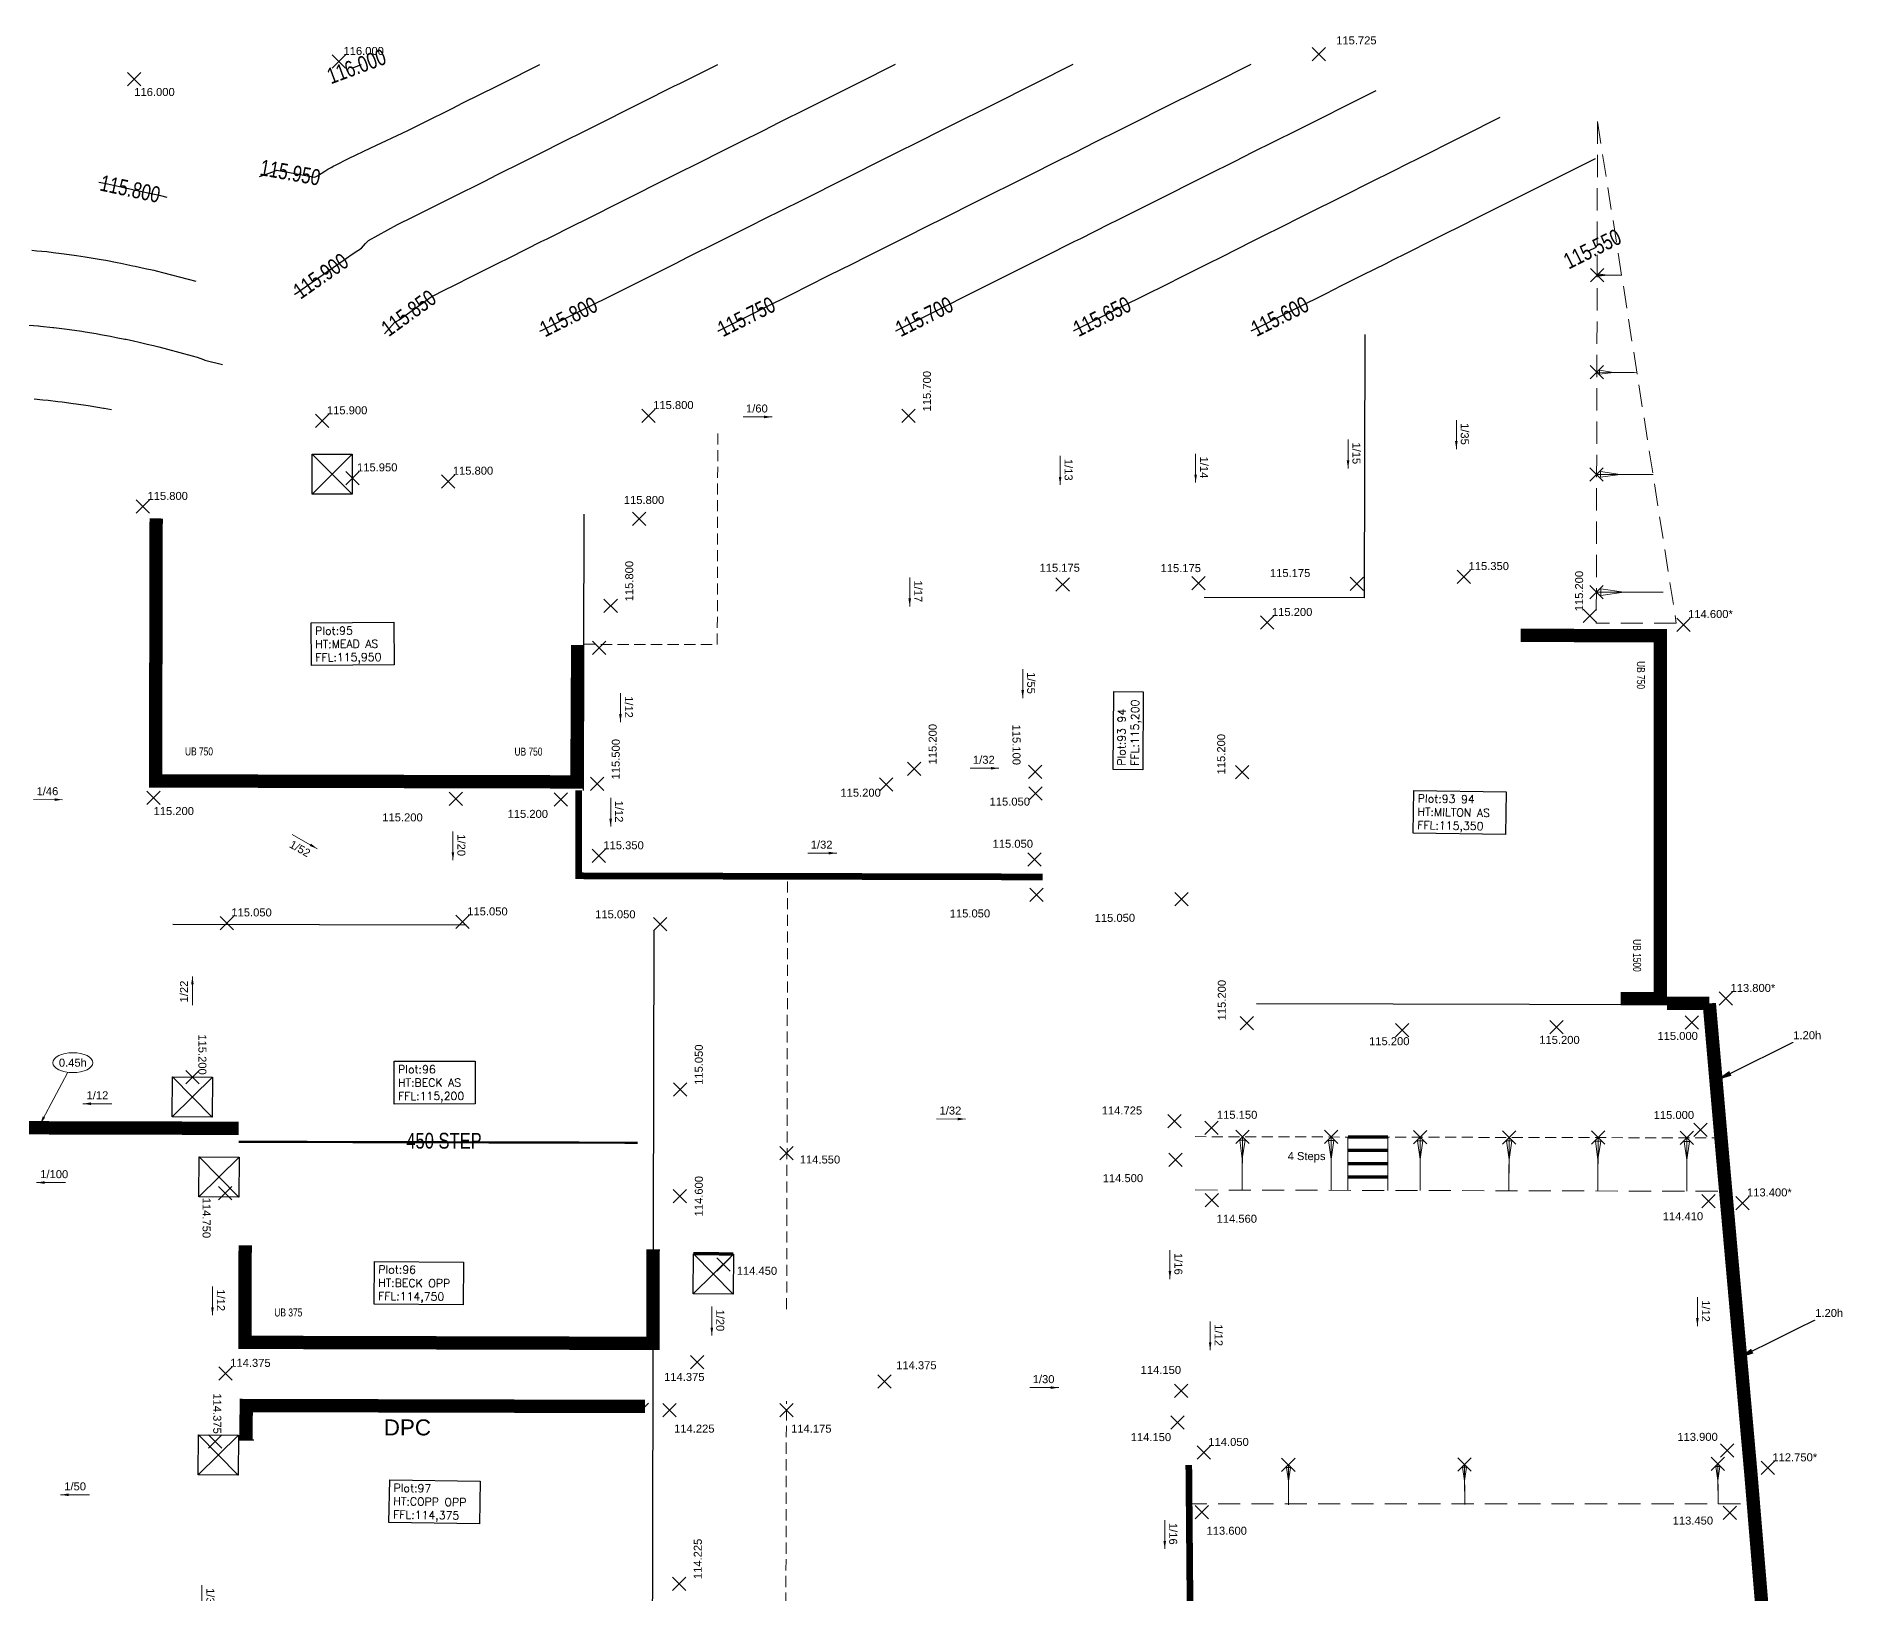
# Model space of a CAD drawing. Header units: metres. Extents: x 287878 to 288371, y 62805 to 63080.
# Drawn here: x 288094.63 to 288135.42, y 62859.34 to 62894.38 of the extents above; entities that cross this region are included whole.
import ezdxf
from ezdxf.enums import TextEntityAlignment as Align

# ---------------------------------------------------------------- set-up
doc = ezdxf.new("R2010")
doc.units = ezdxf.units.M
doc.header["$PDMODE"] = 3
doc.header["$PDSIZE"] = 0.15
doc.linetypes.add('DASHDOT', pattern=[25.4, 12.7, -6.35, 0, -6.35])
doc.linetypes.add('HIDDEN', pattern=[0.375, 0.25, -0.125])
doc.layers.get('0').transparency = 0.25
for name, color, linetype, lineweight in [('EXP - DESIGN LINES', 1, 'HIDDEN', 9), ('EXP - LEVELS TEXT', 3, 'Continuous', 18), ('EXP - PLOT FFLS', 4, 'Continuous', 25), ('EXP - RETAINING WALLS - 0.6m', 190, 'Continuous', 18), ('EXP - RETAINING WALLS GRAVEL BOARD', 151, 'FENCELINE2', 18), ('EXP - STEPS', 240, 'Continuous', 18), ('EXP - UNDERBUILD', 94, 'UNDERBUILD', 35), ('EXP-EW-BANKS&CUTTINGS', 251, 'HIDDEN', 18), ('EXP-EW-GRADIENTS', 3, 'Continuous', 18), ('EXP-EW-GRADIENTS-TEXT', 3, 'Continuous', 18), ('EXP-EW-LEVEL-LANDING', 1, 'Continuous', 25), ('EXP-EW-LEVELS-POINTS', 3, 'Continuous', 18), ('EXP-EW-LEVELS-TEXT', 3, 'Continuous', 18), ('EXP-EW-PLOT-WALLS', 190, 'DASHDOT', 35), ('EXP-EW-RAISED-DPC', 160, 'TANKING', 35), ('EXP-EW-RAISED-DPC-TEXT', 160, 'TANKING', 35), ('EXP-EW-RETAINING-WALL-HEIGHTS', 3, 'Continuous', 18), ('EXP-LEVEL-LANDING', 1, 'Continuous', 25)]:
    doc.layers.add(name, color=color, linetype=linetype, lineweight=lineweight)
doc.layers.add('EXP-EW-BANKS&CUTTINGS-WORKING', color=255, linetype='Continuous', lineweight=18, plot=False)
doc.layers.add('EXP_-_S3D_-_HOUSE_DOORS', color=3, linetype='Continuous', true_color=0x00ff00)
doc.layers.add('XREF - SOUTHERN CONTOURS$0$EXP_-_EW_-_CONT-PRIMARY', color=1, linetype='Continuous', true_color=0xff0000)
doc.layers.add('Working', color=181, linetype='Continuous', plot=False)
for name, color, linetype in [('XREF - SOUTHERN CONTOURS$0$EXP_-_EW_CONT-SECONDARY', 8, 'Continuous'), ('XREF - SOUTHERN CONTOURS$0$EXP_-_EW_CONT-SECONDARY TEXT', 8, 'Continuous'), ('XREF - SS - FFFL$0$EXP - PEN 1', 1, 'Continuous')]:
    doc.layers.add(name, color=color, linetype=linetype)
doc.styles.add('18 @ 1 to 200', font='arial.ttf', dxfattribs={"height": 0.36})
doc.styles.add('18 @ 1 to 500', font='arial.ttf', dxfattribs={"height": 0.9})
doc.styles.add('Century Gothic', font='arial.ttf')
doc.styles.add('ESTROAD', font='arial.ttf', dxfattribs={"width": 0.75})
doc.styles.add('XREF - SOUTHERN CONTOURS$0$ESTROAD', font='arial.ttf', dxfattribs={"width": 0.75})
doc.styles.add('XREF - SS - FFFL$0$Standard', font='simplex.shx')
doc.linetypes.add('FENCELINE2', pattern='A,6.35,-2.54,[132,ltypeshp.shx,S=2.54,R=0,X=-2.54,Y=0],-2.54,25.4', length=36.83)
doc.linetypes.add('TANKING', pattern='A,0.3,-0.1575,["V",Century Gothic,S=0.3,R=0,X=-0.1464,Y=-0.15],-0.1575', length=0.615)
doc.linetypes.add('UNDERBUILD', pattern='A,0.3,-0.1575,["O",Century Gothic,S=0.3,R=0,X=-0.181,Y=-0.15],-0.1575', length=0.615)
doc.dimstyles.new('1 to 200 (18)', dxfattribs={"dimtxt": 0.36, "dimasz": 0.36, "dimexe": 0.09, "dimexo": 0.09, "dimgap": 0.12, "dimtad": 1, "dimdec": 3, "dimzin": 0, "dimdsep": 46, "dimtxsty": '18 @ 1 to 200', "dimcen": 0.12, "dimadec": 0, "dimazin": 0, "dimtfac": 1, "dimtdec": 3, "dimtofl": 0, "dimtmove": 0, "dimatfit": 3, "dimfxl": 0.12, "dimtolj": 1, "dimtzin": 0, "dimarcsym": 1})

# ---------------------------------------------------------------- blocks, each defined once
blk = doc.blocks.new('XREF - SOUTHERN CONTOURS')
at = {"layer": 'XREF - SOUTHERN CONTOURS$0$EXP_-_EW_-_CONT-PRIMARY', "flags": 128}
for points in [[(656.717664, 158.295202), (656.936604, 158.37641)], [(664.953199, 152.381349), (664.978649, 152.394092), (664.983951, 152.396747), (665.806, 152.808356), (665.983667, 152.897316), (666.63335, 153.22262), (666.983382, 153.397885), (667.460701, 153.636884), (667.983097, 153.898454), (668.288052, 154.051148), (668.982813, 154.399023), (669.115402, 154.465412), (669.751832, 154.78408), (669.954394, 154.885505), (669.982528, 154.899592), (670.832193, 155.325029), (670.982243, 155.400161), (671.709992, 155.764553), (671.981958, 155.90073), (672.587791, 156.204077), (672.981674, 156.401299), (673.465589, 156.643601), (673.981389, 156.901868), (674.343388, 157.083125), (674.981104, 157.402437), (675.221187, 157.522649), (675.98082, 157.903006), (676.098986, 157.962173), (676.949783, 158.388177)], [(649.523147, 154.203194), (649.638832, 154.188008), (649.858557, 154.16925), (650.000479, 154.148618), (650.19314, 154.129526), (650.361497, 154.10267), (650.526813, 154.084012), (650.72179, 154.050138), (650.859494, 154.032696), (651.081263, 153.991), (651.1911, 153.975566), (651.439819, 153.925234), (651.521546, 153.912612), (651.79736, 153.852817), (651.850746, 153.843826), (652.074056, 153.793481), (652.264186, 153.748856), (652.348362, 153.727124), (652.460765, 153.699813), (653.041479, 153.548178), (653.214804, 153.503429)]]:
    blk.add_lwpolyline(points, dxfattribs=at)
at = {"layer": 'XREF - SOUTHERN CONTOURS$0$EXP_-_EW_CONT-SECONDARY', "flags": 128}
for points in [[(654.646257, 155.861045), (654.963946, 155.975885), (655.03217, 156.001884), (655.891909, 155.847121), (655.947001, 155.875835), (656.03173, 155.930036), (656.11072, 155.978696), (656.184517, 156.022373), (656.253594, 156.061551), (656.318364, 156.096656), (656.351845, 156.114137), (656.645377, 156.265324), (657.147201, 156.507773), (657.981392, 156.892762), (658.343391, 157.07402), (658.981107, 157.393331), (659.22119, 157.513544), (659.980822, 157.8939), (660.098988, 157.953068), (660.949785, 158.379071)], [(655.431636, 153.210764), (655.450929, 153.220315), (656.603872, 154.025364), (656.725231, 154.109152), (656.858161, 154.198051), (656.93573, 154.248704), (657.030566, 154.349047), (657.095783, 154.42196), (657.751834, 154.777251), (657.909659, 154.85854), (657.93703, 154.871764), (657.98253, 154.892763), (658.832195, 155.3182), (658.982245, 155.393332), (659.709994, 155.757724), (659.98196, 155.893901), (660.587793, 156.197248), (660.981676, 156.39447), (661.465591, 156.636772), (661.981391, 156.895039), (662.34339, 157.076296), (662.981106, 157.395608), (663.221189, 157.51582), (663.980822, 157.896177), (664.098988, 157.955344), (664.949784, 158.381348)], [(657.457064, 152.322636), (657.684354, 152.576742), (657.788237, 152.633001), (658.504853, 153.153726), (658.844348, 153.323716), (658.983383, 153.393332), (659.460702, 153.632331), (659.983099, 153.893901), (660.288053, 154.046595), (660.982814, 154.39447), (661.115403, 154.460859), (661.751834, 154.779527), (661.954396, 154.880952), (661.982529, 154.895039), (662.832194, 155.320476), (662.982244, 155.395608), (663.709993, 155.76), (663.98196, 155.896177), (664.587792, 156.199524), (664.981675, 156.396746), (665.465591, 156.639048), (665.98139, 156.897315), (666.343389, 157.078572), (666.981106, 157.397884), (667.221188, 157.518096), (667.980821, 157.898453), (668.098987, 157.95762), (668.949784, 158.383624)], [(660.9532, 152.379072), (660.97865, 152.391816), (660.983952, 152.39447), (661.806, 152.80608), (661.983667, 152.895039), (662.633351, 153.220344), (662.983383, 153.395608), (663.460702, 153.634608), (663.983098, 153.896177), (664.288052, 154.048872), (664.982813, 154.396746), (665.115403, 154.463136), (665.751833, 154.781803), (665.954395, 154.883229), (665.982528, 154.897315), (666.832194, 155.322753), (666.982244, 155.397884), (667.709992, 155.762277), (667.981959, 155.898453), (668.587791, 156.201801), (668.981674, 156.399022), (669.46559, 156.641325), (669.98139, 156.899591), (670.343389, 157.080849), (670.981105, 157.40016), (671.221188, 157.520373), (671.98082, 157.900729), (672.098986, 157.959897), (672.949783, 158.3859)], [(668.953198, 152.383625), (668.978649, 152.396368), (668.983951, 152.399023), (669.805999, 152.810632), (669.983666, 152.899592), (670.63335, 153.224896), (670.983381, 153.400161), (671.4607, 153.63916), (671.983097, 153.90073), (672.288051, 154.053424), (672.982812, 154.401299), (673.115401, 154.467688), (673.751832, 154.786356), (673.954394, 154.887781), (673.982527, 154.901868), (674.832192, 155.327305), (674.982242, 155.402437), (675.709991, 155.766829), (675.981958, 155.903006), (676.58779, 156.206353), (676.981673, 156.403575), (677.465589, 156.645877), (677.981388, 156.904144), (679.626143, 157.727692), (679.668496, 157.748898), (679.761367, 157.7954)], [(672.953198, 152.385901), (672.978648, 152.398645), (672.98395, 152.401299), (673.805998, 152.812909), (673.983665, 152.901868), (674.633349, 153.227173), (674.983381, 153.402437), (675.4607, 153.641437), (675.983096, 153.903006), (676.28805, 154.055701), (676.982811, 154.403575), (677.115401, 154.469965), (677.751831, 154.788632), (677.954393, 154.890058), (677.982527, 154.904144), (678.072237, 154.949064), (679.14398, 155.485698), (679.53146, 155.679713), (680.254716, 156.041856), (680.366276, 156.097715), (680.795018, 156.312391), (681.538272, 156.684547), (681.736959, 156.784032), (682.550465, 157.191364)], [(676.953197, 152.388178), (676.978647, 152.400921), (676.983949, 152.403576), (677.805998, 152.815185), (677.983665, 152.904145), (678.633348, 153.229449), (678.98338, 153.404714), (679.460699, 153.643713), (679.983095, 153.905283), (680.136075, 153.981881), (680.440221, 154.134171), (681.038841, 154.433907), (681.214899, 154.522061), (681.75183, 154.790909), (681.969194, 154.899745), (682.022282, 154.926327), (682.911135, 155.371386), (683.194278, 155.513159), (684.647818, 156.240963), (684.695987, 156.265082), (684.696662, 156.26542)], [(651.030778, 155.728881), (651.159453, 155.707211), (651.560662, 155.616758), (652.132432, 155.494361), (652.35894, 155.444883), (652.416092, 155.432145), (652.562203, 155.393962)], [(684.552171, 154.192502), (684.6978, 154.26542)], [(649.345582, 152.525583), (649.665252, 152.497047), (649.669367, 152.496864), (649.717812, 152.491863), (649.99528, 152.46296), (650.017171, 152.45915), (650.321059, 152.42312), (650.368947, 152.414071), (650.646132, 152.377204), (650.720286, 152.362081), (650.970413, 152.325185), (651.071089, 152.303136), (651.293814, 152.26704), (651.421254, 152.237197), (651.616244, 152.202742), (651.643085, 152.196047), (651.810865, 152.164567), (651.937614, 152.132268), (652.119258, 152.084169), (652.257832, 152.055595), (652.376897, 152.029841), (652.576806, 151.972699), (653.130654, 151.826941), (653.239887, 151.791445), (653.381188, 151.743172), (653.4172, 151.73055), (653.810786, 151.627693)], [(649.578568, 150.854638), (649.768735, 150.832745), (649.893844, 150.825084), (650.110481, 150.796971), (650.208627, 150.78956), (650.45201, 150.754398), (650.522833, 150.748036), (650.793226, 150.70498), (650.836376, 150.700485), (651.134029, 150.648675), (651.149169, 150.64688), (651.3166, 150.615241)]]:
    blk.add_lwpolyline(points, dxfattribs=at)
at = {"layer": 'XREF - SOUTHERN CONTOURS$0$EXP_-_EW_-_CONT-PRIMARY', "char_height": 0.36, "width": 2.52, "attachment_point": 5, "line_spacing_factor": 0.888, "style": 'XREF - SOUTHERN CONTOURS$0$ESTROAD'}
for s, insert, rotation in [('116.000', (656.826196, 158.335459), 20.3506563), ('115.750', (665.597003, 152.703709), 26.597658)]:
    blk.add_mtext(s, dxfattribs=dict(at, insert=insert, rotation=rotation))
at = {"layer": 'XREF - SOUTHERN CONTOURS$0$EXP_-_EW_CONT-SECONDARY TEXT', "char_height": 0.36, "width": 2.52, "attachment_point": 5, "line_spacing_factor": 0.888, "style": 'XREF - SOUTHERN CONTOURS$0$ESTROAD'}
for s, insert, rotation in [('115.950', (655.33646, 155.947108), 349.7953794), ('115.800', (651.734948, 155.579449), 347.9172977), ('115.550', (684.624092, 154.228514), 26.597658), ('115.900', (656.023609, 153.620192), 34.9248924), ('115.850', (657.999328, 152.786389), 36.0038415), ('115.800', (661.597004, 152.701433), 26.597658), ('115.700', (669.597003, 152.705985), 26.597658), ('115.650', (673.597002, 152.708262), 26.597658), ('115.600', (677.597001, 152.710538), 26.597658)]:
    blk.add_mtext(s, dxfattribs=dict(at, insert=insert, rotation=rotation))
blk = doc.blocks.new('*U25')
at = {"layer": 'EXP - STEPS'}
for p, q in [((-0.45, 1.2), (-0.45, 2.4)), ((0.45, 1.2), (0.45, 2.4))]:
    blk.add_line(p, q, dxfattribs=at)
at = {"layer": 'EXP - STEPS', "const_width": 0.075}
for points in [[(-0.45, 2.1), (0.45, 2.1)], [(-0.45, 1.8), (0.45, 1.8)], [(-0.45, 1.5), (0.45, 1.5)], [(-0.45, 1.2), (0.45, 1.2)]]:
    blk.add_lwpolyline(points, dxfattribs=at)
blk = doc.blocks.new('*U497')
at = {"layer": 'EXP-EW-BANKS&CUTTINGS', "linetype": 'Continuous'}
blk.add_lwpolyline([(0, -1.4), (0, -0.62), (0.076, -0.1), (-0.076, -0.1), (0, -0.62)], dxfattribs=at)
at = {"layer": 'EXP-EW-BANKS&CUTTINGS-WORKING'}
blk.add_line((0, -1.5), (0, 0), dxfattribs=at)
blk.add_point((0, 0), dxfattribs=at)
blk = doc.blocks.new('*U498')
at = {"layer": 'EXP-EW-BANKS&CUTTINGS', "linetype": 'Continuous'}
blk.add_lwpolyline([(0, -1.187), (0, -0.526), (0.064, -0.085), (-0.064, -0.085), (0, -0.526)], dxfattribs=at)
at = {"layer": 'EXP-EW-BANKS&CUTTINGS-WORKING'}
blk.add_line((0, -1.272), (0, 0), dxfattribs=at)
blk.add_point((0, 0), dxfattribs=at)
blk = doc.blocks.new('*U499')
at = {"layer": 'EXP-EW-BANKS&CUTTINGS', "linetype": 'Continuous'}
blk.add_lwpolyline([(0, -0.84), (0, -0.372), (0.045, -0.06), (-0.045, -0.06), (0, -0.372)], dxfattribs=at)
at = {"layer": 'EXP-EW-BANKS&CUTTINGS-WORKING'}
blk.add_line((0, -0.9), (0, 0), dxfattribs=at)
blk.add_point((0, 0), dxfattribs=at)
blk = doc.blocks.new('*U500')
at = {"layer": 'EXP-EW-BANKS&CUTTINGS', "linetype": 'Continuous'}
blk.add_lwpolyline([(0, -0.516), (0, -0.228), (0.028, -0.037), (-0.028, -0.037), (0, -0.228)], dxfattribs=at)
at = {"layer": 'EXP-EW-BANKS&CUTTINGS-WORKING'}
blk.add_line((0, -0.553), (0, 0), dxfattribs=at)
blk.add_point((0, 0), dxfattribs=at)
blk = doc.blocks.new('*U491')
at = {"layer": 'EXP-EW-BANKS&CUTTINGS', "linetype": 'Continuous'}
blk.add_lwpolyline([(0, -1.12), (0, -0.496), (0.06, -0.08), (-0.06, -0.08), (0, -0.496)], dxfattribs=at)
at = {"layer": 'EXP-EW-BANKS&CUTTINGS-WORKING'}
blk.add_line((0, -1.2), (0, 0), dxfattribs=at)
blk.add_point((0, 0), dxfattribs=at)
blk = doc.blocks.new('*U582')
at = {"layer": 'EXP-EW-BANKS&CUTTINGS', "linetype": 'Continuous', "rotation": 180}
blk.add_blockref('*U491', (0.766, 0), dxfattribs=at)
blk = doc.blocks.new('*U583')
at = {"layer": 'Working', "color": 0, "linetype": 'ByBlock', "lineweight": -2, "transparency": 16777216, "rotation": 179.8607468423408}
for p in [(288122.524, 62869.618), (288124.524, 62869.613), (288126.524, 62869.608), (288128.524, 62869.603), (288130.524, 62869.599), (288132.524, 62869.594)]:
    blk.add_blockref('*U582', p, dxfattribs=at)
blk = doc.blocks.new('*U27')
at = {"layer": 'EXP-LEVEL-LANDING', "ltscale": 2}
for p, q in [((-7.71, 0.901), (-8.308, -0.223)), ((-7.447, 0.04), (-8.571, 0.638))]:
    blk.add_line(p, q, dxfattribs=at)
blk.add_lwpolyline([(-8.308, -0.223), (-8.571, 0.638), (-7.71, 0.901), (-7.447, 0.04)], close=True, dxfattribs=at)
blk = doc.blocks.new('XREF - SS - FFFL')
at = {"layer": 'XREF - SS - FFFL$0$EXP - PEN 1', "char_height": 0.18, "attachment_point": 1, "style": 'XREF - SS - FFFL$0$Standard', "bg_fill": 19, "box_fill_scale": 1.5, "bg_fill_color": 256, "bg_fill_transparency": 0}
for s, width, insert, rotation in [('\\pt0.9;Plot:95\\P\\ptz;HT:MEAD AS \\PFFL:115,950', 1.6818, (655.895, 145.728), 0.3454), ('\\pt0.9;Plot:93 94 \\P\\ptz;FFL:115,200', 1.57894, (673.94, 142.603), 89.6305), ('\\pt0.9;Plot:93 94\\P\\ptz;HT:MILTON AS\\PFFL:115,350', 1.89609, (680.699, 141.957), 359.0607), ('\\pt0.9;Plot:96\\P\\ptz;HT:BECK AS \\PFFL:115,200', 1.64751, (657.76, 135.861), 0.0084), ('\\pt0.9;Plot:96\\P\\ptz;HT:BECK OPP \\PFFL:114,750', 1.82751, (657.317, 131.358), 359.6132), ('\\pt0.9;Plot:97\\P\\ptz;HT:COPP OPP \\PFFL:114,375', 1.85323, (657.661, 126.445), 359.0607)]:
    blk.add_mtext_dynamic_manual_height_columns(s, width=width, gutter_width=1, heights=[0], dxfattribs=dict(at, insert=insert, rotation=rotation))
blk = doc.blocks.new('*U398')
at = {"layer": 'EXP-EW-BANKS&CUTTINGS', "linetype": 'Continuous'}
blk.add_lwpolyline([(0, -0.838), (0, -0.371), (0.045, -0.06), (-0.045, -0.06), (0, -0.371)], dxfattribs=at)
at = {"layer": 'EXP-EW-BANKS&CUTTINGS-WORKING'}
blk.add_line((0, -0.898), (0, 0), dxfattribs=at)
blk.add_point((0, 0), dxfattribs=at)
blk = doc.blocks.new('*U388')
at = {"layer": 'EXP-EW-BANKS&CUTTINGS', "linetype": 'Continuous'}
blk.add_lwpolyline([(0, -0.838), (0, -0.371), (0.045, -0.06), (-0.045, -0.06), (0, -0.371)], dxfattribs=at)
at = {"layer": 'EXP-EW-BANKS&CUTTINGS-WORKING'}
blk.add_line((0, -0.898), (0, 0), dxfattribs=at)
blk.add_point((0, 0), dxfattribs=at)
blk = doc.blocks.new('*U389')
at = {"layer": 'EXP-EW-BANKS&CUTTINGS', "linetype": 'Continuous'}
blk.add_lwpolyline([(0, -0.838), (0, -0.371), (0.045, -0.06), (-0.045, -0.06), (0, -0.371)], dxfattribs=at)
at = {"layer": 'EXP-EW-BANKS&CUTTINGS-WORKING'}
blk.add_line((0, -0.898), (0, 0), dxfattribs=at)
blk.add_point((0, 0), dxfattribs=at)
blk = doc.blocks.new('*U402')
at = {"layer": 'EXP-EW-GRADIENTS-TEXT', "color": 0, "style": '18 @ 1 to 200'}
blk.add_attdef('1/00', (0.13, 0.2), '', height=0.36, rotation=360, dxfattribs=at)
at = {"layer": 'EXP-EW-GRADIENTS'}
blk.add_leader([(1.3, 0), (0, 0)], dimstyle='1 to 200 (18)', dxfattribs=at)
blk = doc.blocks.new('*U403')
at = {"layer": 'EXP-EW-GRADIENTS-TEXT', "color": 0, "style": '18 @ 1 to 200'}
blk.add_attdef('1/00', (0.13, 0.2), '', height=0.36, rotation=360, dxfattribs=at)
at = {"layer": 'EXP-EW-GRADIENTS'}
blk.add_leader([(1.3, 0), (0, 0)], dimstyle='1 to 200 (18)', dxfattribs=at)
blk = doc.blocks.new('*U393')
at = {"layer": 'EXP-EW-GRADIENTS-TEXT', "color": 0, "style": '18 @ 1 to 200'}
blk.add_attdef('1/00', (0.13, 0.2), '', height=0.36, rotation=360, dxfattribs=at)
at = {"layer": 'EXP-EW-GRADIENTS'}
blk.add_leader([(1.3, 0), (0, 0)], dimstyle='1 to 200 (18)', dxfattribs=at)
blk = doc.blocks.new('*U394')
at = {"layer": 'EXP-EW-GRADIENTS-TEXT', "color": 0, "style": '18 @ 1 to 200'}
blk.add_attdef('1/00', (0.13, 0.2), '', height=0.36, rotation=360, dxfattribs=at)
at = {"layer": 'EXP-EW-GRADIENTS'}
blk.add_leader([(1.3, 0), (0, 0)], dimstyle='1 to 200 (18)', dxfattribs=at)
blk = doc.blocks.new('*U395')
at = {"layer": 'EXP-EW-GRADIENTS-TEXT', "color": 0, "style": '18 @ 1 to 200'}
blk.add_attdef('1/00', (0.13, 0.2), '', height=0.36, rotation=360, dxfattribs=at)
at = {"layer": 'EXP-EW-GRADIENTS'}
blk.add_leader([(1.3, 0), (0, 0)], dimstyle='1 to 200 (18)', dxfattribs=at)
blk = doc.blocks.new('*U396')
at = {"layer": 'EXP-EW-GRADIENTS-TEXT', "color": 0, "style": '18 @ 1 to 200'}
blk.add_attdef('1/00', (0.13, 0.2), '', height=0.36, rotation=360, dxfattribs=at)
at = {"layer": 'EXP-EW-GRADIENTS'}
blk.add_leader([(1.3, 0), (0, 0)], dimstyle='1 to 200 (18)', dxfattribs=at)
blk = doc.blocks.new('*U397')
at = {"layer": 'EXP-EW-GRADIENTS-TEXT', "color": 0, "style": '18 @ 1 to 200'}
blk.add_attdef('1/00', (0.13, 0.2), '', height=0.36, rotation=360, dxfattribs=at)
at = {"layer": 'EXP-EW-GRADIENTS'}
blk.add_leader([(1.3, 0), (0, 0)], dimstyle='1 to 200 (18)', dxfattribs=at)
blk = doc.blocks.new('*U386')
at = {"layer": 'EXP-EW-GRADIENTS-TEXT', "color": 0, "style": '18 @ 1 to 200'}
blk.add_attdef('1/00', (0.13, 0.2), '', height=0.36, rotation=360, dxfattribs=at)
at = {"layer": 'EXP-EW-GRADIENTS'}
blk.add_leader([(1.3, 0), (0, 0)], dimstyle='1 to 200 (18)', dxfattribs=at)
blk = doc.blocks.new('*U387')
at = {"layer": 'EXP-EW-GRADIENTS-TEXT', "color": 0, "style": '18 @ 1 to 200'}
blk.add_attdef('1/00', (0.13, 0.2), '', height=0.36, rotation=360, dxfattribs=at)
at = {"layer": 'EXP-EW-GRADIENTS'}
blk.add_leader([(1.3, 0), (0, 0)], dimstyle='1 to 200 (18)', dxfattribs=at)
blk = doc.blocks.new('*U385')
at = {"layer": 'EXP-EW-GRADIENTS-TEXT', "color": 0, "style": '18 @ 1 to 200'}
blk.add_attdef('1/00', (0.13, 0.2), '', height=0.36, rotation=360, dxfattribs=at)
at = {"layer": 'EXP-EW-GRADIENTS'}
blk.add_leader([(1.3, 0), (0, 0)], dimstyle='1 to 200 (18)', dxfattribs=at)
blk = doc.blocks.new('*U374')
at = {"layer": 'EXP-EW-GRADIENTS-TEXT', "color": 0, "style": '18 @ 1 to 200'}
blk.add_attdef('1/00', (0.13, 0.2), '', height=0.36, rotation=360, dxfattribs=at)
at = {"layer": 'EXP-EW-GRADIENTS'}
blk.add_leader([(1.3, 0), (0, 0)], dimstyle='1 to 200 (18)', dxfattribs=at)
blk = doc.blocks.new('*U375')
at = {"layer": 'EXP-EW-GRADIENTS-TEXT', "color": 0, "style": '18 @ 1 to 200'}
blk.add_attdef('1/00', (0.13, 0.2), '', height=0.36, rotation=360, dxfattribs=at)
at = {"layer": 'EXP-EW-GRADIENTS'}
blk.add_leader([(1.3, 0), (0, 0)], dimstyle='1 to 200 (18)', dxfattribs=at)
blk = doc.blocks.new('*U376')
at = {"layer": 'EXP-EW-GRADIENTS-TEXT', "color": 0, "style": '18 @ 1 to 200'}
blk.add_attdef('1/00', (0.13, 0.2), '', height=0.36, rotation=360, dxfattribs=at)
at = {"layer": 'EXP-EW-GRADIENTS'}
blk.add_leader([(1.3, 0), (0, 0)], dimstyle='1 to 200 (18)', dxfattribs=at)
blk = doc.blocks.new('*U377')
at = {"layer": 'EXP-EW-GRADIENTS-TEXT', "color": 0, "style": '18 @ 1 to 200'}
blk.add_attdef('1/00', (-0.159, -0.552), '', height=0.36, rotation=330.84521, dxfattribs=at)
at = {"layer": 'EXP-EW-GRADIENTS'}
blk.add_leader([(1.135, -0.633), (0, 0)], dimstyle='1 to 200 (18)', dxfattribs=at)
blk = doc.blocks.new('*U378')
at = {"layer": 'EXP-EW-GRADIENTS-TEXT', "color": 0, "style": '18 @ 1 to 200'}
blk.add_attdef('1/00', (0.13, 0.2), '', height=0.36, rotation=360, dxfattribs=at)
at = {"layer": 'EXP-EW-GRADIENTS'}
blk.add_leader([(1.3, 0), (0, 0)], dimstyle='1 to 200 (18)', dxfattribs=at)
blk = doc.blocks.new('*U379')
at = {"layer": 'EXP-EW-GRADIENTS-TEXT', "color": 0, "style": '18 @ 1 to 200'}
blk.add_attdef('1/00', (0.13, 0.2), '', height=0.36, rotation=360, dxfattribs=at)
at = {"layer": 'EXP-EW-GRADIENTS'}
blk.add_leader([(1.3, 0), (0, 0)], dimstyle='1 to 200 (18)', dxfattribs=at)
blk = doc.blocks.new('*U369')
at = {"layer": 'EXP-EW-GRADIENTS-TEXT', "color": 0, "style": '18 @ 1 to 200'}
blk.add_attdef('1/00', (0.13, 0.2), '', height=0.36, rotation=360, dxfattribs=at)
at = {"layer": 'EXP-EW-GRADIENTS'}
blk.add_leader([(1.3, 0), (0, 0)], dimstyle='1 to 200 (18)', dxfattribs=at)
blk = doc.blocks.new('*U370')
at = {"layer": 'EXP-EW-GRADIENTS-TEXT', "color": 0, "style": '18 @ 1 to 200'}
blk.add_attdef('1/00', (-1.139, 0.2), '', height=0.36, rotation=0, dxfattribs=at)
at = {"layer": 'EXP-EW-GRADIENTS'}
blk.add_leader([(-1.3, 0), (0, 0)], dimstyle='1 to 200 (18)', dxfattribs=at)
blk = doc.blocks.new('*U371')
at = {"layer": 'EXP-EW-GRADIENTS-TEXT', "color": 0, "style": '18 @ 1 to 200'}
blk.add_attdef('1/00', (-1.139, 0.2), '', height=0.36, rotation=0, dxfattribs=at)
at = {"layer": 'EXP-EW-GRADIENTS'}
blk.add_leader([(-1.3, 0), (0, 0)], dimstyle='1 to 200 (18)', dxfattribs=at)
blk = doc.blocks.new('*U372')
at = {"layer": 'EXP-EW-GRADIENTS-TEXT', "color": 0, "style": '18 @ 1 to 200'}
blk.add_attdef('1/00', (-1.139, 0.2), '', height=0.36, rotation=0, dxfattribs=at)
at = {"layer": 'EXP-EW-GRADIENTS'}
blk.add_leader([(-1.3, 0), (0, 0)], dimstyle='1 to 200 (18)', dxfattribs=at)
blk = doc.blocks.new('*U364')
at = {"layer": 'EXP-EW-GRADIENTS-TEXT', "color": 0, "style": '18 @ 1 to 200'}
blk.add_attdef('1/00', (0.13, 0.2), '', height=0.36, rotation=360, dxfattribs=at)
at = {"layer": 'EXP-EW-GRADIENTS'}
blk.add_leader([(1.3, 0), (0, 0)], dimstyle='1 to 200 (18)', dxfattribs=at)
blk = doc.blocks.new('*U365')
at = {"layer": 'EXP-EW-GRADIENTS-TEXT', "color": 0, "style": '18 @ 1 to 200'}
blk.add_attdef('1/00', (0.13, 0.2), '', height=0.36, rotation=360, dxfattribs=at)
at = {"layer": 'EXP-EW-GRADIENTS'}
blk.add_leader([(1.3, 0), (0, 0)], dimstyle='1 to 200 (18)', dxfattribs=at)
blk = doc.blocks.new('*U366')
at = {"layer": 'EXP-EW-GRADIENTS-TEXT', "color": 0, "style": '18 @ 1 to 200'}
blk.add_attdef('1/00', (0.13, 0.2), '', height=0.36, rotation=360, dxfattribs=at)
at = {"layer": 'EXP-EW-GRADIENTS'}
blk.add_leader([(1.3, 0), (0, 0)], dimstyle='1 to 200 (18)', dxfattribs=at)
blk = doc.blocks.new('*U367')
at = {"layer": 'EXP-EW-GRADIENTS-TEXT', "color": 0, "style": '18 @ 1 to 200'}
blk.add_attdef('1/00', (0.13, 0.2), '', height=0.36, rotation=360, dxfattribs=at)
at = {"layer": 'EXP-EW-GRADIENTS'}
blk.add_leader([(1.3, 0), (0, 0)], dimstyle='1 to 200 (18)', dxfattribs=at)
blk = doc.blocks.new('*U368')
at = {"layer": 'EXP-EW-GRADIENTS-TEXT', "color": 0, "style": '18 @ 1 to 200'}
blk.add_attdef('1/00', (0.13, 0.2), '', height=0.36, rotation=360, dxfattribs=at)
at = {"layer": 'EXP-EW-GRADIENTS'}
blk.add_leader([(1.3, 0), (0, 0)], dimstyle='1 to 200 (18)', dxfattribs=at)
blk = doc.blocks.new('*U358')
at = {"layer": 'EXP-EW-GRADIENTS-TEXT', "color": 0, "style": '18 @ 1 to 200'}
blk.add_attdef('1/00', (0.13, 0.2), '', height=0.36, rotation=360, dxfattribs=at)
at = {"layer": 'EXP-EW-GRADIENTS'}
blk.add_leader([(1.3, 0), (0, 0)], dimstyle='1 to 200 (18)', dxfattribs=at)
blk = doc.blocks.new('*U360')
at = {"layer": 'EXP-EW-GRADIENTS-TEXT', "color": 0, "style": '18 @ 1 to 200'}
blk.add_attdef('1/00', (0.13, 0.2), '', height=0.36, rotation=360, dxfattribs=at)
at = {"layer": 'EXP-EW-GRADIENTS'}
blk.add_leader([(1.3, 0), (0, 0)], dimstyle='1 to 200 (18)', dxfattribs=at)
blk = doc.blocks.new('*U247')
at = {"layer": 'EXP-EW-RETAINING-WALL-HEIGHTS'}
blk.add_leader([(-0.168, -5.324), (1.3, -2.563)], dimstyle='1 to 200 (18)', dxfattribs=at)
blk.add_wipeout([(0.398, -2.563), (0.487, -2.37), (0.664, -2.246), (0.868, -2.17), (1.082, -2.129), (1.3, -2.116), (1.517, -2.129), (1.731, -2.17), (1.935, -2.246), (2.113, -2.37), (2.201, -2.563), (2.113, -2.757), (1.935, -2.881), (1.731, -2.957), (1.517, -2.998), (1.3, -3.011), (1.082, -2.998), (0.868, -2.957), (0.664, -2.881), (0.487, -2.757)]).dxf.layer = 'EXP-EW-RETAINING-WALL-HEIGHTS'
blk.add_ellipse((1.3, -2.563), major_axis=(0.901, 0), ratio=0.496607, dxfattribs=at)
at = {"layer": 'EXP-EW-RETAINING-WALL-HEIGHTS', "style": '18 @ 1 to 200'}
blk.add_attdef('0.000H', text='', height=0.36, rotation=360, dxfattribs=at).set_placement((1.3, -2.563), align=Align.MIDDLE_CENTER)

msp = doc.modelspace()

# ---------------------------------------------------------------- linework, layer by layer
at = {"layer": 'EXP - DESIGN LINES'}
msp.add_lwpolyline([(288120.693, 62869.622), (288132.524, 62869.594)], dxfattribs=at)
at = {"layer": 'EXP - RETAINING WALLS - 0.6m', "const_width": 0.3}
for points in [[(288132.261, 62872.62), (288131.312, 62872.62)], [(288132.562, 62869.157), (288132.261, 62872.62)], [(288093.215, 62869.825), (288099.184, 62869.81)], [(288133.197, 62862.034), (288132.562, 62869.157)], [(288133.197, 62862.034), (288133.495, 62858.432), (288133.946, 62853.569), (288134.451, 62850.022)]]:
    msp.add_lwpolyline(points, dxfattribs=at)
at = {"layer": 'EXP - RETAINING WALLS GRAVEL BOARD', "ltscale": 0.05, "const_width": 0.15}
msp.add_lwpolyline([(288106.832, 62877.414), (288106.828, 62875.491), (288117.266, 62875.466)], dxfattribs=at)
at = {"layer": 'EXP - UNDERBUILD', "const_width": 0.3, "flags": 128}
for points in [[(288097.326, 62883.531), (288097.312, 62877.626), (288106.94, 62877.604)], [(288106.79, 62877.551), (288106.807, 62880.687)], [(288128.021, 62880.899), (288131.162, 62880.897), (288131.162, 62872.728), (288130.266, 62872.73)], [(288099.328, 62867.176), (288099.323, 62864.994), (288108.5, 62864.971), (288108.505, 62867.085)]]:
    msp.add_lwpolyline(points, dxfattribs=at)
at = {"layer": 'EXP-EW-BANKS&CUTTINGS', "ltscale": 2}
for points in [[(288129.746, 62892.462), (288129.719, 62881.177)], [(288129.746, 62892.462), (288131.519, 62881.172)], [(288131.519, 62881.172), (288129.719, 62881.177)], [(288120.7, 62868.422), (288132.63, 62868.393)], [(288132.961, 62861.363), (288120.575, 62861.362)]]:
    msp.add_lwpolyline(points, dxfattribs=at)
at = {"layer": 'EXP-EW-LEVELS-POINTS'}
for p in [(288123.481, 62893.982), (288101.434, 62893.81), (288114.245, 62885.837), (288101.063, 62885.725), (288103.893, 62884.366), (288097.026, 62883.799), (288108.191, 62883.526), (288126.741, 62882.22), (288117.716, 62882.047), (288120.77, 62882.079), (288124.336, 62882.064), (288107.549, 62881.564), (288129.571, 62881.338), (288122.319, 62881.187), (288131.68, 62881.141), (288107.29, 62880.618), (288114.375, 62877.895), (288117.095, 62877.834), (288121.751, 62877.823), (288107.247, 62877.557), (288097.267, 62877.244), (288104.063, 62877.226), (288106.429, 62877.209), (288107.28, 62875.941), (288117.086, 62875.861), (288117.128, 62875.063), (288120.388, 62874.964), (288098.912, 62874.429), (288108.659, 62874.405), (288132.634, 62872.728), (288121.855, 62872.173), (288125.355, 62872.019), (288128.822, 62872.083), (288131.866, 62872.193), (288098.142, 62870.964, -0.005), (288109.114, 62870.684), (288120.234, 62869.971), (288132.066, 62869.775), (288120.256, 62869.104), (288098.876, 62868.351), (288109.108, 62868.284), (288121.073, 62868.19), (288132.245, 62868.167), (288133.005, 62868.127), (288098.887, 62864.295), (288109.492, 62864.545), (288120.382, 62863.9), (288108.872, 62863.47), (288098.652, 62862.763), (288120.888, 62862.513), (288132.66, 62862.558), (288133.575, 62862.167), (288120.848, 62861.171), (288132.725, 62861.156), (288109.092, 62859.563)]:
    msp.add_point(p, dxfattribs=at)
at = {"layer": 'EXP-EW-PLOT-WALLS', "ltscale": 0.05, "const_width": 0.05}
msp.add_lwpolyline([(288108.159, 62869.485), (288099.184, 62869.507)], dxfattribs=at)
at = {"layer": 'EXP-EW-RAISED-DPC', "const_width": 0.3, "flags": 128}
msp.add_lwpolyline([(288108.324, 62863.551), (288099.351, 62863.573), (288099.348, 62862.799)], dxfattribs=at)
at = {"layer": 'Working'}
for points in [[(288124.515, 62887.668), (288124.5, 62881.745), (288120.9, 62881.753)], [(288122.078, 62872.619), (288131.293, 62872.597)], [(288099.276, 62863.648), (288099.426, 62863.498)], [(288108.248, 62863.476), (288108.399, 62863.626)], [(288099.172, 62862.8), (288099.525, 62862.799)]]:
    msp.add_lwpolyline(points, dxfattribs=at)

# ---------------------------------------------------------------- block references
msp.add_blockref('XREF - SOUTHERN CONTOURS', (287445.006, 62735.366))
at = {"layer": 'EXP - STEPS', "rotation": 179.8607468423359}
msp.add_blockref('*U25', (288124.584, 62870.813), dxfattribs=at)
at = {"layer": 'EXP-EW-BANKS&CUTTINGS', "linetype": 'Continuous', "rotation": 89.86074684233618}
for name, p in [('*U500', (288129.738, 62889.008)), ('*U499', (288129.732, 62886.82)), ('*U498', (288129.727, 62884.524)), ('*U497', (288129.72, 62881.874))]:
    msp.add_blockref(name, p, dxfattribs=at)
at = {"layer": 'EXP-EW-LEVEL-LANDING', "extrusion": (0.010035, 0.006975, 0.999925), "rotation": 163.0651718973038}
msp.add_blockref('*U27', (288079.214, 62865.491, 3329.759), dxfattribs=at)
at = {"layer": 'EXP-EW-LEVEL-LANDING', "extrusion": (0.010101, 0.006879, 0.999925), "rotation": 162.5200235956296}
msp.add_blockref('*U27', (288075.902, 62851.736, 3342.593), dxfattribs=at)
at = {"layer": 'Working'}
msp.add_blockref('*U583', (0, 0), dxfattribs=at)

# ---------------------------------------------------------------- texts
at = {"layer": 'EXP - LEVELS TEXT', "insert": (288122.776, 62869.275), "char_height": 0.18, "attachment_point": 1, "style": '18 @ 1 to 500'}
msp.add_mtext_dynamic_manual_height_columns('4 Steps', width=0.84483, gutter_width=1, heights=[0], dxfattribs=at)
at = {"layer": 'EXP - PLOT FFLS', "style": 'ESTROAD', "width": 0.75}
msp.add_text('450 STEP', height=0.355, dxfattribs=at).set_placement((288102.952, 62869.353))
at = {"layer": 'EXP-EW-LEVELS-TEXT', "style": '18 @ 1 to 200'}
for s, rotation, p in [('115.725', 0.0413, (288123.868, 62894.198)), ('116.000', 0.0472, (288101.539, 62893.96)), ('115.700', 89.8668, (288114.751, 62885.941)), ('115.900', 0.0472, (288101.167, 62885.875)), ('115.800', 0.0472, (288103.998, 62884.516)), ('115.800', 0.0472, (288097.131, 62883.948)), ('115.800', 0.0472, (288107.845, 62883.857)), ('115.800', 89.8668, (288108.055, 62881.667)), ('115.175', 0.0413, (288117.195, 62882.332)), ('115.175', 0.0413, (288119.918, 62882.324)), ('115.175', 0.0413, (288122.378, 62882.213)), ('115.350', 0.0472, (288126.846, 62882.37)), ('115.200', 89.8637, (288129.421, 62881.443)), ('115.200', 0.0472, (288122.423, 62881.337)), ('114.600*', 0.0472, (288131.784, 62881.291)), ('115.200', 89.8668, (288114.88, 62877.999)), ('115.100', 270.0909, (288116.587, 62878.894)), ('115.200', 90.0413, (288121.372, 62877.774)), ('115.500', 89.8668, (288107.752, 62877.66)), ('115.200', 0.0413, (288097.267, 62876.858)), ('115.200', 359.8727, (288102.412, 62876.717)), ('115.200', 359.8727, (288105.23, 62876.796)), ('115.350', 359.8637, (288107.385, 62876.09)), ('115.050', 0.0413, (288116.14, 62876.122)), ('115.050', 359.8637, (288099.017, 62874.579)), ('115.050', 359.8578, (288107.2, 62874.537)), ('115.050', 0.1441, (288115.176, 62874.553)), ('115.050', 0.1441, (288118.436, 62874.454)), ('115.200', 90.0472, (288121.386, 62872.24)), ('113.800*', 0.0472, (288132.738, 62872.878)), ('115.200', 269.8637, (288098.277, 62871.924, -0.005)), ('115.200', 0.0472, (288124.608, 62871.68)), ('115.200', 359.8637, (288128.436, 62871.711)), ('115.000', 0.1441, (288131.095, 62871.797)), ('115.050', 89.8578, (288109.62, 62870.787)), ('114.725', 359.997, (288118.595, 62870.121)), ('115.000', 0.1381, (288131.01, 62870.019)), ('114.600', 89.8637, (288109.62, 62867.827)), ('114.500', 0.0472, (288118.617, 62868.598)), ('113.400*', 0.0472, (288133.109, 62868.277)), ('114.750', 269.8578, (288098.371, 62868.248)), ('114.560', 0.0413, (288121.178, 62867.685)), ('114.410', 0.1441, (288131.214, 62867.74)), ('114.375', 359.8637, (288098.992, 62864.444)), ('114.150', 359.997, (288119.47, 62864.283)), ('114.375', 359.8637, (288108.751, 62864.127)), ('114.375', 269.8561, (288098.611, 62863.846)), ('114.225', 359.8579, (288108.976, 62862.965)), ('114.050', 0.0472, (288120.993, 62862.663)), ('113.900', 0.1381, (288131.543, 62862.776)), ('112.750*', 0.0472, (288133.68, 62862.317)), ('113.600', 0.0413, (288120.952, 62860.665)), ('113.450', 0.1441, (288131.437, 62860.892)), ('114.225', 89.8561, (288109.597, 62859.667))]:
    msp.add_text(s, height=0.18, rotation=rotation, dxfattribs=at).set_placement(p)
at = {"layer": 'EXP-EW-RAISED-DPC-TEXT', "insert": (288102.446, 62862.895), "char_height": 0.36, "attachment_point": 7, "style": '18 @ 1 to 200'}
msp.add_mtext('DPC', dxfattribs=at)
at = {"layer": 'EXP_-_S3D_-_HOUSE_DOORS', "char_height": 0.18, "width": 2.45, "attachment_point": 5, "line_spacing_factor": 0.888, "style": 'ESTROAD'}
for s, insert, rotation in [('UB 750', (288130.721, 62880.008), 269.866), ('UB 750', (288098.289, 62878.289), 0.0331), ('UB 750', (288105.7, 62878.284), 0.0331), ('UB 1500', (288130.636, 62873.7), 269.866), ('UB 375', (288100.299, 62865.665), 0.0331)]:
    msp.add_mtext(s, dxfattribs=dict(at, insert=insert, rotation=rotation))

# ---------------------------------------------------------------- leaders
at = {"layer": 'EXP-EW-RETAINING-WALL-HEIGHTS'}
for points in [[(288132.412, 62870.888), (288134.464, 62871.905)], [(288132.905, 62864.638), (288134.958, 62865.655)]]:
    msp.add_leader(points, dimstyle='1 to 200 (18)', dxfattribs=at)

# ---------------------------------------------------------------- next in the draw order: wipeouts: each hides what was drawn before it
for points in [[(288134.039, 62871.892), (288134.083, 62871.988), (288134.172, 62872.05), (288134.274, 62872.088), (288134.381, 62872.109), (288134.49, 62872.115), (288134.599, 62872.109), (288134.705, 62872.088), (288134.807, 62872.05), (288134.896, 62871.988), (288134.94, 62871.892), (288134.896, 62871.795), (288134.807, 62871.733), (288134.705, 62871.695), (288134.599, 62871.674), (288134.49, 62871.668), (288134.381, 62871.674), (288134.274, 62871.695), (288134.172, 62871.733), (288134.083, 62871.795)], [(288134.518, 62865.646), (288134.563, 62865.743), (288134.651, 62865.805), (288134.753, 62865.843), (288134.86, 62865.864), (288134.969, 62865.87), (288135.078, 62865.864), (288135.185, 62865.843), (288135.287, 62865.805), (288135.376, 62865.743), (288135.42, 62865.646), (288135.376, 62865.55), (288135.287, 62865.488), (288135.185, 62865.45), (288135.078, 62865.429), (288134.969, 62865.423), (288134.86, 62865.429), (288134.753, 62865.45), (288134.651, 62865.488), (288134.563, 62865.55)]]:
    msp.add_wipeout(points).dxf.layer = 'EXP-EW-RETAINING-WALL-HEIGHTS'

# ---------------------------------------------------------------- next in the draw order: texts
at = {"layer": 'EXP-EW-RETAINING-WALL-HEIGHTS', "style": '18 @ 1 to 200'}
for p in [(288134.464, 62871.905), (288134.958, 62865.655)]:
    msp.add_text('1.20h', height=0.18, rotation=360, dxfattribs=at).set_placement(p, align=Align.MIDDLE_CENTER)

# ---------------------------------------------------------------- next in the draw order: block references
at = {"layer": 'Working'}
msp.add_blockref('XREF - SS - FFFL', (287445.006, 62735.366), dxfattribs=at)

# ---------------------------------------------------------------- next in the draw order: linework, layer by layer
at = {"layer": 'EXP - DESIGN LINES', "elevation": 0}
msp.add_lwpolyline([(288109.947, 62880.694), (288109.958, 62885.51)], dxfattribs=at)
at = {"layer": 'EXP - DESIGN LINES'}
for points in [[(288106.955, 62880.7), (288109.947, 62880.694)], [(288111.507, 62865.741), (288111.53, 62875.479)], [(288111.489, 62858.363), (288111.502, 62863.668)]]:
    msp.add_lwpolyline(points, dxfattribs=at)
at = {"layer": 'EXP - RETAINING WALLS GRAVEL BOARD', "ltscale": 0.05, "const_width": 0.15}
msp.add_lwpolyline([(288120.553, 62862.233), (288120.592, 62857.918)], dxfattribs=at)
at = {"layer": 'EXP - STEPS', "const_width": 0.075}
msp.add_lwpolyline([(288110.31, 62866.985), (288109.41, 62866.987)], dxfattribs=at)
at = {"layer": 'EXP-EW-LEVELS-POINTS'}
for p in [(288096.832, 62893.416), (288108.401, 62885.843), (288101.739, 62884.441), (288113.746, 62877.542), (288117.102, 62877.341), (288104.219, 62874.453), (288121.066, 62869.821), (288111.503, 62869.249), (288110.085, 62866.745), (288113.709, 62864.111), (288111.505, 62863.469), (288120.298, 62863.187)]:
    msp.add_point(p, dxfattribs=at)
at = {"layer": 'Working', "elevation": 0}
msp.add_lwpolyline([(288106.94, 62877.413), (288106.954, 62883.626)], dxfattribs=at)
at = {"layer": 'Working'}
for points in [[(288097.7, 62874.406), (288104.301, 62874.39)], [(288108.487, 62857.551), (288108.527, 62874.255)]]:
    msp.add_lwpolyline(points, dxfattribs=at)

# ---------------------------------------------------------------- next in the draw order: block references
at = {"layer": 'EXP-EW-BANKS&CUTTINGS', "linetype": 'Continuous', "rotation": 0.130243900314619}
for name, p in [('*U389', (288122.792, 62862.238)), ('*U388', (288126.757, 62862.247)), ('*U398', (288132.455, 62862.26))]:
    msp.add_blockref(name, p, dxfattribs=at)
at = {"layer": 'EXP-EW-GRADIENTS'}
for name, p, xscale, yscale, zscale, rotation, values in [('*U374', (288110.528, 62885.817), 0.5, 0.5, 0.5, 359.8607468423269, {'1/00': '1/60'}), ('*U397', (288126.571, 62885.743), 0.5, 0.5, 0.5, 270.0015177941626, {'1/00': '1/35'}), ('*U396', (288124.135, 62885.308), 0.5, 0.5, 0.5, 270.0015177941626, {'1/00': '1/15'}), ('*U394', (288117.659, 62884.937), 0.5, 0.5, 0.5, 270.0015177941626, {'1/00': '1/13'}), ('*U395', (288120.707, 62884.989), 0.5, 0.5, 0.5, 270.0015177941626, {'1/00': '1/14'}), ('*U402', (288114.276, 62882.203), 0.5, 0.5, 0.5, 270.0015177941626, {'1/00': '1/17'}), ('*U403', (288116.817, 62880.139), 0.5, 0.5, 0.5, 270.0015177941626, {'1/00': '1/55'}), ('*U375', (288107.769, 62879.599), 0.5, 0.5, 0.5, 270.0015177941626, {'1/00': '1/12'}), ('*U393', (288115.633, 62877.913), 0.5000000000000001, 0.5000000000000001, 0.5000000000000001, 359.8590067305706, {'1/00': '1/32'}), ('*U379', (288094.57, 62877.206), 0.5, 0.5, 0.5, 359.8607468423269, {'1/00': '1/46'}), ('*U376', (288107.549, 62877.247), 0.5, 0.5, 0.5, 270.0015177941626, {'1/00': '1/12'}), ('*U377', (288100.383, 62876.419), 0.5, 0.5, 0.5, 359.8607468423269, {'1/00': '1/52'}), ('*U378', (288104.001, 62876.49), 0.5, 0.5, 0.5, 270.0015177941626, {'1/00': '1/20'}), ('*U385', (288111.984, 62876.003), 0.5, 0.5, 0.5, 359.8607468423269, {'1/00': '1/32'}), ('*U369', (288098.14, 62872.578), 0.5000000000000001, 0.5000000000000001, 0.5000000000000001, 89.86974646559472, {'1/00': '1/22'}), ('*U370', (288096.329, 62870.362), 0.5000000000000001, 0.5000000000000001, 0.5000000000000001, 359.8590067305706, {'1/00': '1/12'}), ('*U366', (288114.881, 62870.02), 0.5, 0.5, 0.5, 359.8607468423269, {'1/00': '1/32'}), ('*U371', (288095.287, 62868.588), 0.5000000000000001, 0.5000000000000001, 0.5000000000000001, 359.8590067305706, {'1/00': '1/100'}), ('*U358', (288120.129, 62867.069), 0.5, 0.5, 0.5, 270.0015177941626, {'1/00': '1/16'}), ('*U364', (288098.592, 62866.252), 0.5, 0.5, 0.5, 270.0015177941626, {'1/00': '1/12'}), ('*U367', (288109.824, 62865.798), 0.5, 0.5, 0.5, 270.0015177941626, {'1/00': '1/20'}), ('*U387', (288131.993, 62866.009), 0.5, 0.5, 0.5, 270.0015177941626, {'1/00': '1/12'}), ('*U386', (288121.034, 62865.465), 0.5, 0.5, 0.5, 270.0015177941626, {'1/00': '1/12'}), ('*U368', (288116.977, 62863.977), 0.5, 0.5, 0.5, 359.8607468423269, {'1/00': '1/30'}), ('*U372', (288095.827, 62861.563), 0.5000000000000001, 0.5000000000000001, 0.5000000000000001, 359.8590067305706, {'1/00': '1/50'}), ('*U360', (288120.012, 62860.996), 0.5, 0.5, 0.5, 270.0015177941626, {'1/00': '1/16'}), ('*U365', (288098.354, 62859.53), 0.5, 0.5, 0.5, 270.0015177941626, {'1/00': '1/32'})]:
    msp.add_blockref(name, p, dxfattribs=dict(at, xscale=xscale, yscale=yscale, zscale=zscale, rotation=rotation)).add_auto_attribs(values)
at = {"layer": 'EXP-EW-LEVEL-LANDING', "extrusion": (0.010101, 0.006879, 0.999925), "rotation": 162.5200235956296}
for p in [(288076.503, 62849.935, 3342.59), (288087.619, 62847.757, 3342.689), (288076.487, 62843.682, 3342.546)]:
    msp.add_blockref('*U27', p, dxfattribs=at)

# ---------------------------------------------------------------- next in the draw order: texts
at = {"layer": 'EXP-EW-LEVELS-TEXT', "style": '18 @ 1 to 200'}
for s, rotation, p in [('116.000', 0.0472, (288096.834, 62893.037)), ('115.800', 0.0472, (288108.505, 62885.993)), ('115.950', 0.0472, (288101.844, 62884.591)), ('115.200', 0.0413, (288112.717, 62877.271)), ('115.050', 0.0413, (288116.072, 62877.07)), ('115.050', 359.8637, (288104.323, 62874.602)), ('115.150', 0.0413, (288121.186, 62870.024)), ('114.550', 359.8637, (288111.803, 62869.019)), ('114.450', 359.8637, (288110.385, 62866.515)), ('114.375', 359.8637, (288113.971, 62864.39)), ('114.175', 359.8579, (288111.608, 62862.964)), ('114.150', 359.997, (288119.247, 62862.772))]:
    msp.add_text(s, height=0.18, rotation=rotation, dxfattribs=at).set_placement(p)

# ---------------------------------------------------------------- next in the draw order: block references
at = {"layer": 'EXP-EW-RETAINING-WALL-HEIGHTS', "xscale": 0.5, "yscale": 0.5, "zscale": 0.5}
msp.add_blockref('*U247', (288094.802, 62872.568), dxfattribs=at).add_auto_attribs({'0.000H': '0.45h'})

doc.saveas('drawing.dxf')
